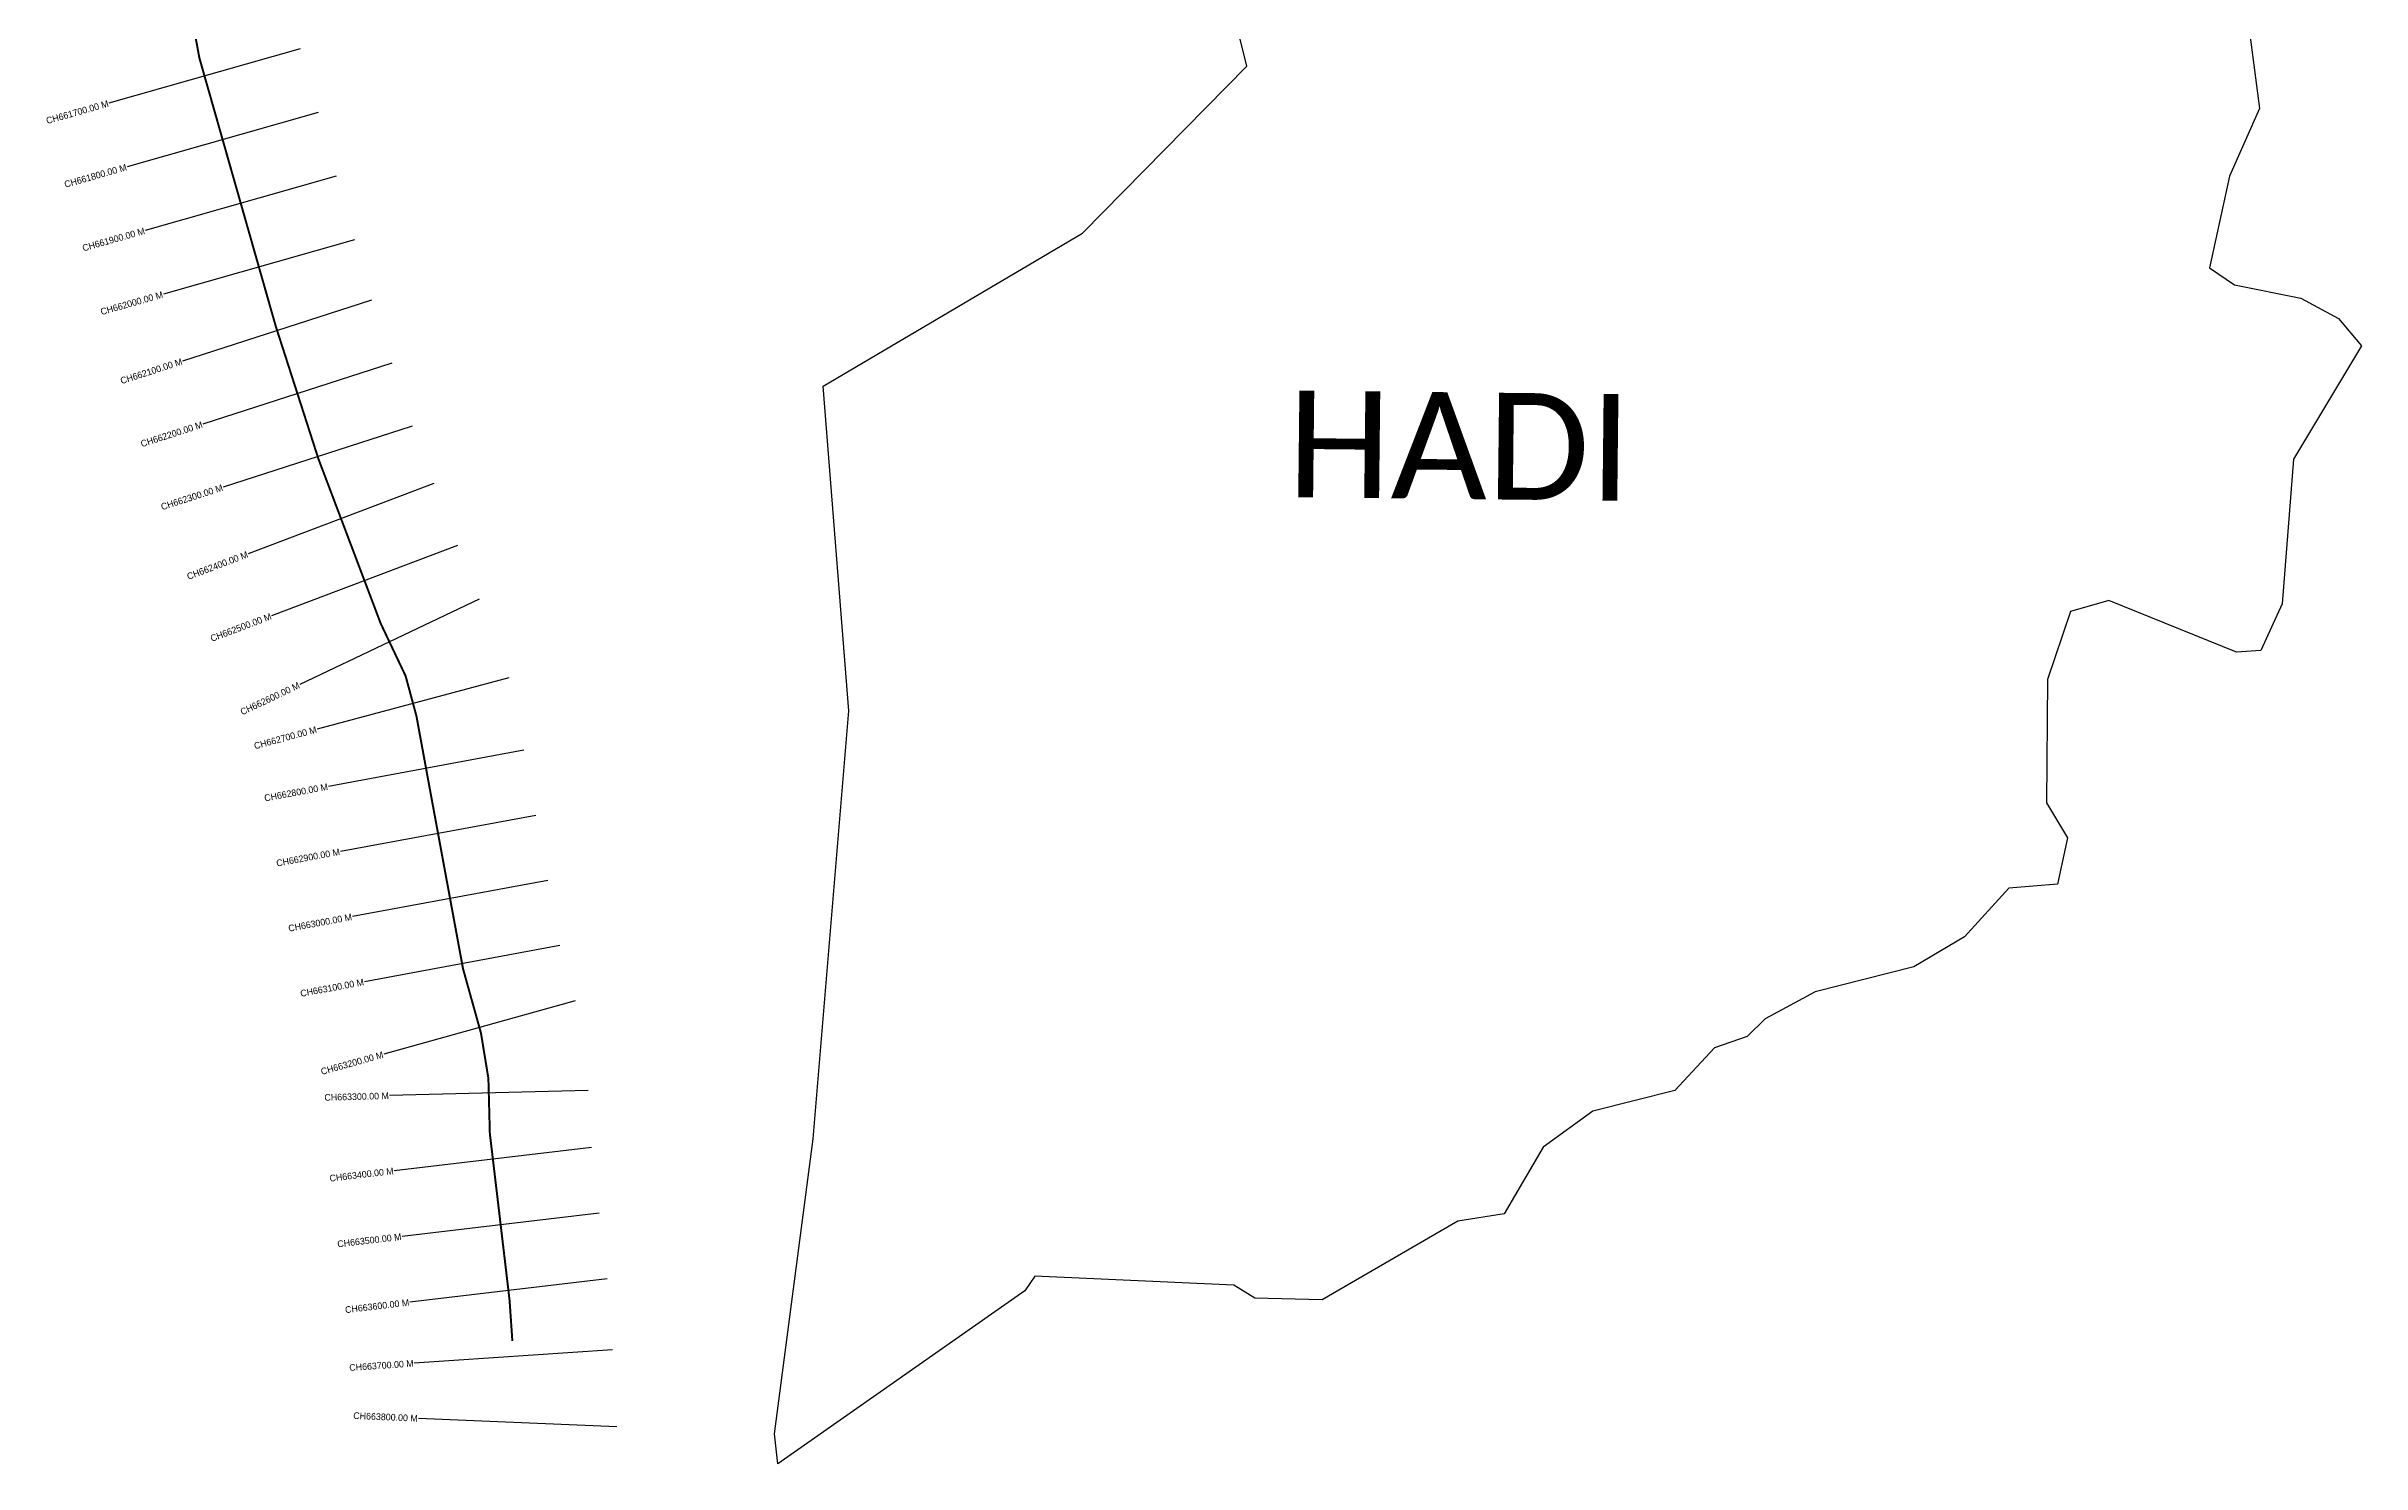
# Model space of a CAD drawing. Header units: metres. Extents: x 333202 to 338331, y 1782039 to 1790673.
# Drawn here: x 334417 to 337914, y 1782039 to 1784180 of the extents above; entities that cross this region are included whole.
import ezdxf
from ezdxf.enums import TextEntityAlignment as Align

# ---------------------------------------------------------------- set-up
doc = ezdxf.new("R2010")
doc.units = ezdxf.units.M
for name, color, linetype in [('CS', 134, 'Continuous'), ('CSMark', 6, 'Continuous'), ('NATURALLY PROTECTED', 3, 'Continuous'), ('VILLAGE NAME', 250, 'Continuous')]:
    doc.layers.add(name, color=color, linetype=linetype)

msp = doc.modelspace()

# ---------------------------------------------------------------- linework, layer by layer
at = {"color": 6}
msp.add_lwpolyline([(337741.6, 1784220.5), (337759.4, 1784085.5), (337714.3, 1783983.3), (337683.9, 1783845.2), (337721.4, 1783819.3), (337821.6, 1783799.3), (337878.5, 1783768.6), (337913.7, 1783727.3), (337810.6, 1783556.3), (337793.5, 1783337.6), (337761.3, 1783267), (337724.6, 1783264.7), (337531.8, 1783342.8), (337473.9, 1783326.2), (337439.1, 1783223.5), (337437.5, 1783037.1), (337469.2, 1782984.4), (337454.2, 1782914.5), (337381, 1782908.3), (337313.8, 1782834.5), (337237.5, 1782789.6), (337088.3, 1782751.6), (337012.7, 1782711), (336985.4, 1782684.2), (336936.3, 1782667), (336876.5, 1782602.9), (336752.4, 1782571.5), (336677.4, 1782517.1), (336618.8, 1782416.4), (336548.5, 1782405.3), (336343.7, 1782286.6), (336242.1, 1782289.2), (336210.3, 1782308.7), (335909.8, 1782322.3), (335894.9, 1782300.3), (335521.6, 1782039.1), (335516.8, 1782084.3), (335575.1, 1782529.5), (335628.8, 1783176), (335590.1, 1783666.4), (335981.9, 1783897.3), (336229.8, 1784149.4), (336122.1, 1784583.5)], dxfattribs=at)
at = {"layer": 'CS'}
for p, q in [((334800, 1784175.9), (334511.5, 1784093.8)), ((334827.4, 1784079.7), (334538.8, 1783997.6)), ((334854.7, 1783983.5), (334566.2, 1783901.4)), ((334882.1, 1783887.4), (334593.6, 1783805.2)), ((334908.2, 1783796.2), (334622.7, 1783704.2)), ((334938.9, 1783701), (334653.3, 1783609)), ((334969.5, 1783605.8), (334684, 1783513.8)), ((335002.3, 1783519.3), (334721.7, 1783413.1)), ((335037.7, 1783425.8), (334757.1, 1783319.6)), ((335070.6, 1783344.5), (334799.5, 1783215.9)), ((335115.5, 1783226.1), (334825.8, 1783148.2)), ((335137.9, 1783116.4), (334842.8, 1783061.9)), ((335156, 1783018), (334861, 1782963.6)), ((335174.2, 1782919.7), (334879.2, 1782865.2)), ((335192.3, 1782821.4), (334897.3, 1782766.9)), ((335215.5, 1782737.9), (334926.5, 1782657.4)), ((335235, 1782602.9), (334935.2, 1782594.9)), ((335240.3, 1782516.8), (334942.3, 1782481.6)), ((335252, 1782417.5), (334954.1, 1782382.3)), ((335263.7, 1782318.2), (334965.8, 1782282.9)), ((335271.9, 1782211), (334972.6, 1782190.7)), ((335278.5, 1782094.6), (334978.8, 1782107.6))]:
    msp.add_line(p, q, dxfattribs=at)
at = {"layer": 'NATURALLY PROTECTED', "const_width": 3, "flags": 128}
msp.add_lwpolyline([(334631, 1784253.9), (334648, 1784161.9), (334717.8, 1783916.8), (334763.2, 1783757.3), (334827.9, 1783556.2), (334921.9, 1783307.8), (334959.5, 1783228.6), (334975.8, 1783168.2), (334999.8, 1783037.7), (335046.2, 1782786.5), (335073.3, 1782689.3), (335084.5, 1782621), (335086.7, 1782537.6), (335103, 1782400.2), (335116.5, 1782285.6), (335120.7, 1782224.6)], dxfattribs=at)

# ---------------------------------------------------------------- texts
at = {"layer": 'CSMark'}
for s, rotation, p in [('CH661700.00 M', 15.8864, (334510.5, 1784093.5)), ('CH661800.00 M', 15.8864, (334537.9, 1783997.3)), ('CH661900.00 M', 15.8864, (334565.2, 1783901.2)), ('CH662000.00 M', 15.8864, (334592.6, 1783805)), ('CH662100.00 M', 17.8467, (334621.7, 1783703.9)), ('CH662200.00 M', 17.8467, (334652.4, 1783608.7)), ('CH662300.00 M', 17.8467, (334683, 1783513.5)), ('CH662400.00 M', 20.7321, (334720.8, 1783412.8)), ('CH662500.00 M', 20.7321, (334756.2, 1783319.3)), ('CH662600.00 M', 25.3851, (334798.6, 1783215.4)), ('CH662700.00 M', 15.0394, (334824.8, 1783148)), ('CH662800.00 M', 10.4624, (334841.9, 1783061.7)), ('CH662900.00 M', 10.4624, (334860, 1782963.4)), ('CH663000.00 M', 10.4624, (334878.2, 1782865)), ('CH663100.00 M', 10.4624, (334896.3, 1782766.7)), ('CH663200.00 M', 15.5669, (334925.5, 1782657.1)), ('CH663300.00 M', 1.5393, (334934.2, 1782594.8)), ('CH663400.00 M', 6.7425, (334941.3, 1782481.4)), ('CH663500.00 M', 6.7425, (334953.1, 1782382.1)), ('CH663600.00 M', 6.7425, (334964.8, 1782282.8)), ('CH663700.00 M', 3.8611, (334971.6, 1782190.7)), ('CH663800.00 M', 357.5141, (334977.8, 1782107.6))]:
    msp.add_text(s, height=10, rotation=rotation, dxfattribs=at).set_placement(p, align=Align.MIDDLE_RIGHT)
at = {"layer": 'VILLAGE NAME', "insert": (336292.2, 1783659.8), "char_height": 161.109, "attachment_point": 1, "rotation": 359.3742}
msp.add_mtext_dynamic_manual_height_columns('{\\fCalibri|b0|i0|c0|p34;HADI}', width=1589.786, gutter_width=805.5, heights=[0], dxfattribs=at)

doc.saveas('drawing.dxf')
